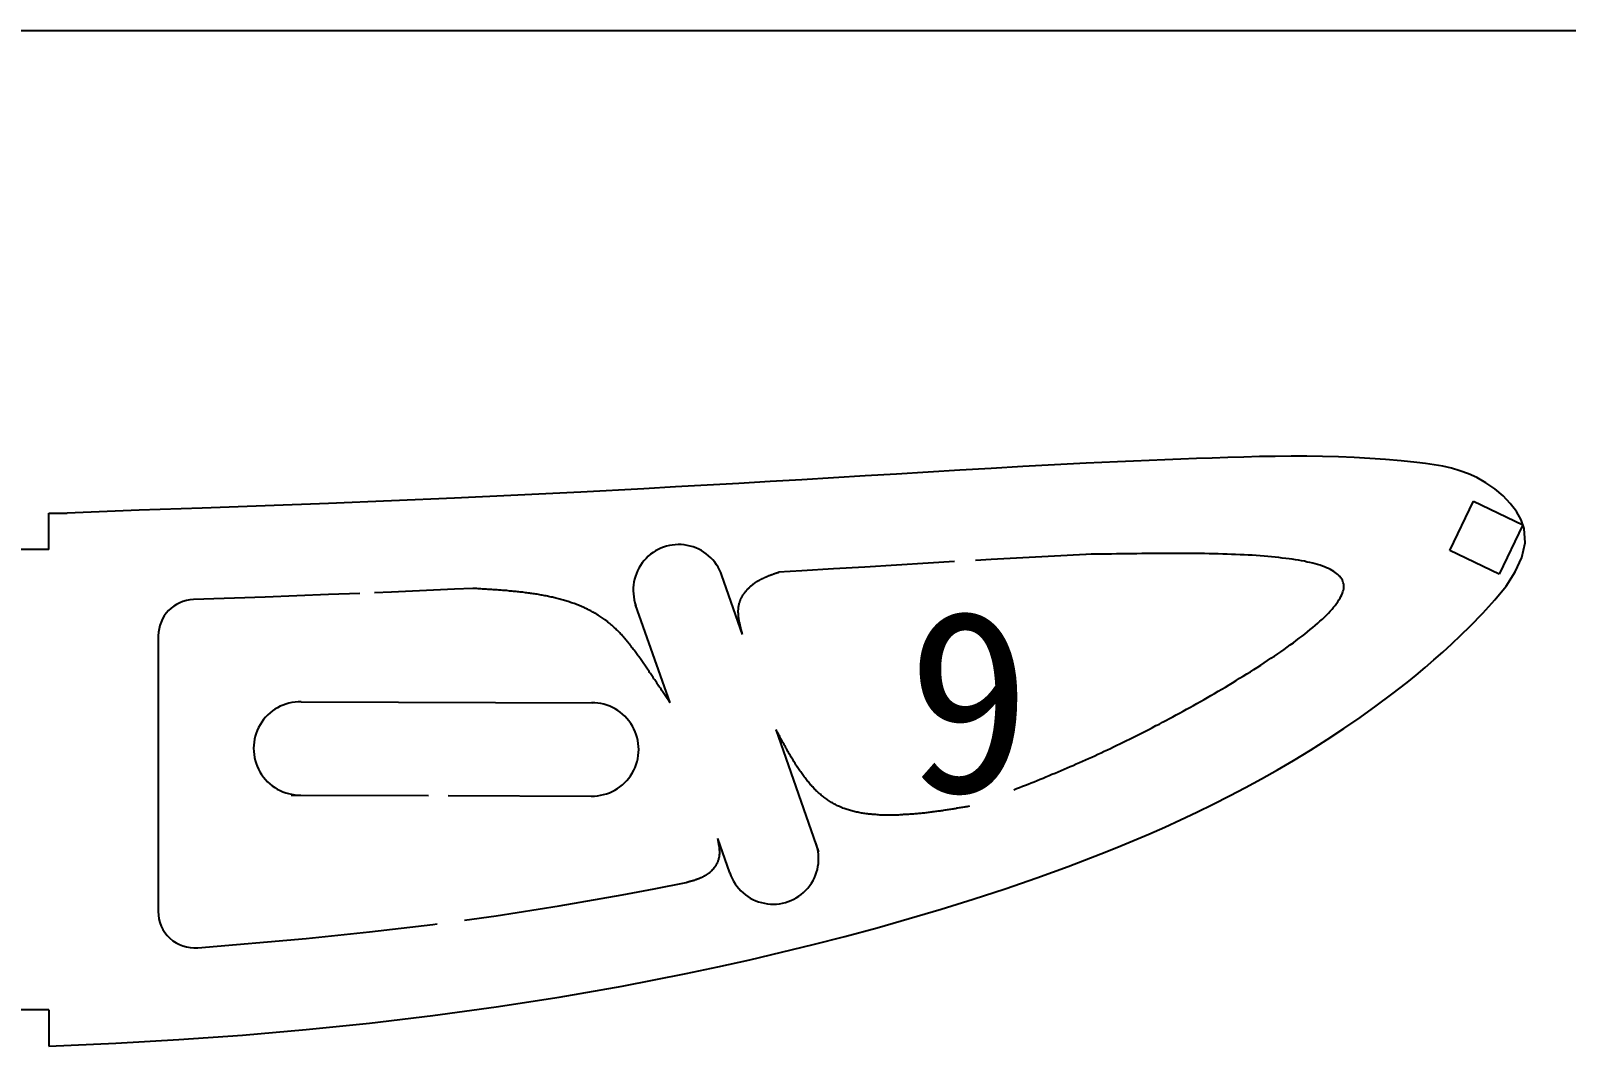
# Model space of a CAD drawing. Header units: millimetres. Extents: x -11497 to 404, y -3854 to 414.
# Drawn here: x -2378 to -2293.8, y -82.7 to -27 of the extents above; entities that cross this region are included whole.
import ezdxf

# ---------------------------------------------------------------- set-up
doc = ezdxf.new("R2010")
doc.units = ezdxf.units.MM
doc.layers.add('7', color=1, linetype='Continuous')
doc.styles.add('样式_4', font='txt', dxfattribs={"height": 10})

msp = doc.modelspace()

# ---------------------------------------------------------------- linework, layer by layer
at = {"color": 7}
for p, q in [((-1477.7821, -26.9943), (-2477.752, -26.9943)), ((-2300.1454, -55.511), (-2298.8493, -52.8054)), ((-2298.8493, -52.8054), (-2296.1437, -54.1015)), ((-2296.1437, -54.1015), (-2297.4398, -56.8071)), ((-2377.0201, -55.4582), (-2379.0084, -55.4573)), ((-2297.4398, -56.8071), (-2300.1454, -55.511)), ((-2338.9554, -60.1121), (-2340.0907, -56.8832)), ((-2342.9305, -63.8662), (-2344.8215, -58.488)), ((-2363.1646, -63.8116), (-2347.1767, -63.8662)), ((-2334.7595, -72.0458), (-2337.1168, -65.3413)), ((-2363.7251, -68.9299), (-2356.1788, -68.9557)), ((-2355.1017, -68.9593), (-2347.2509, -68.9862)), ((-2339.6477, -73.203), (-2340.3123, -71.313)), ((-2377.0201, -80.7125), (-2379.0201, -80.7115)), ((-2377.0209, -80.7125), (-2377.021, -82.7125))]:
    msp.add_line(p, q, dxfattribs=at)
for p, q in [((-2377.0201, -53.4676), (-2376.0081, -53.4587)), ((-2377.0201, -55.4582), (-2377.0201, -53.4676))]:
    msp.add_line(p, q)
for points in [[(-2324.0754, -68.6375, 0), (-2323.9154, -68.5776, 0), (-2323.7553, -68.5177, 0), (-2323.5953, -68.4478, 0), (-2323.4353, -68.3878, 0), (-2323.2752, -68.3279, 0), (-2323.1152, -68.258, 0), (-2322.9552, -68.1981, 0), (-2322.7852, -68.1281, 0), (-2322.6251, -68.0582, 0), (-2322.4651, -67.9983, 0), (-2322.3051, -67.9284, 0), (-2322.135, -67.8584, 0), (-2321.975, -67.7885, 0), (-2321.805, -67.7286, 0), (-2321.6449, -67.6587, 0), (-2321.4749, -67.5887, 0), (-2321.3149, -67.5088, 0), (-2321.1448, -67.4389, 0), (-2320.9748, -67.369, 0), (-2320.8148, -67.299, 0), (-2320.6447, -67.2191, 0), (-2320.4747, -67.1492, 0), (-2320.3047, -67.0693, 0), (-2320.1346, -66.9994, 0), (-2319.9646, -66.9194, 0), (-2319.7946, -66.8495, 0), (-2319.6245, -66.7696, 0), (-2319.4545, -66.6897, 0), (-2319.2845, -66.6097, 0), (-2319.1144, -66.5298, 0), (-2318.9344, -66.4499, 0), (-2318.7643, -66.37, 0), (-2318.5943, -66.2801, 0), (-2318.4143, -66.2001, 0), (-2318.2442, -66.1102, 0), (-2318.0642, -66.0303, 0), (-2317.8841, -65.9404, 0), (-2317.7141, -65.8605, 0), (-2317.5341, -65.7705, 0), (-2317.354, -65.6806, 0), (-2317.174, -65.5907, 0), (-2316.9939, -65.5008, 0), (-2316.8139, -65.4009, 0), (-2316.6339, -65.311, 0), (-2316.4538, -65.221, 0), (-2316.2738, -65.1211, 0), (-2316.0837, -65.0312, 0), (-2315.9037, -64.9313, 0), (-2315.7236, -64.8314, 0), (-2315.5336, -64.7315, 0), (-2315.3435, -64.6316, 0), (-2315.1635, -64.5316, 0), (-2314.9735, -64.4317, 0), (-2314.7834, -64.3318, 0), (-2314.5934, -64.2219, 0), (-2314.4033, -64.122, 0), (-2314.2133, -64.0121, 0), (-2314.0232, -63.9022, 0), (-2313.8332, -63.7923, 0), (-2313.6331, -63.6823, 0), (-2313.4431, -63.5724, 0), (-2313.253, -63.4625, 0), (-2313.053, -63.3526, 0), (-2312.8529, -63.2327, 0), (-2312.6628, -63.1128, 0), (-2312.4628, -63.0029, 0), (-2312.2627, -62.883, 0), (-2312.0727, -62.7631, 0), (-2311.8726, -62.6432, 0), (-2311.6826, -62.5232, 0), (-2311.4825, -62.4033, 0), (-2311.2825, -62.2834, 0), (-2311.0924, -62.1635, 0), (-2310.9024, -62.0436, 0), (-2310.7123, -61.9237, 0), (-2310.5222, -61.7938, 0), (-2310.3322, -61.6739, 0), (-2310.1421, -61.5539, 0), (-2309.9621, -61.424, 0), (-2309.772, -61.3041, 0), (-2309.592, -61.1842, 0), (-2309.4219, -61.0643, 0), (-2309.2418, -60.9344, 0), (-2309.0718, -60.8144, 0), (-2308.9017, -60.6945, 0), (-2308.7317, -60.5746, 0), (-2308.5716, -60.4547, 0), (-2308.4116, -60.3247, 0), (-2308.2515, -60.2048, 0), (-2308.1015, -60.0949, 0), (-2307.9514, -59.975, 0), (-2307.8013, -59.855, 0), (-2307.6613, -59.7351, 0), (-2307.5312, -59.6252, 0), (-2307.3912, -59.5052, 0), (-2307.2711, -59.3953, 0), (-2307.1411, -59.2753, 0), (-2307.031, -59.1654, 0), (-2306.911, -59.0554, 0), (-2306.8109, -58.9455, 0), (-2306.7109, -58.8455, 0), (-2306.6108, -58.7356, 0), (-2306.5208, -58.6256, 0), (-2306.4407, -58.5257, 0), (-2306.3607, -58.4257, 0), (-2306.2906, -58.3257, 0), (-2306.2306, -58.2257, 0), (-2306.1706, -58.1358, 0), (-2306.1205, -58.0358, 0), (-2306.0705, -57.9458, 0), (-2306.0404, -57.8558, 0), (-2306.0104, -57.7659, 0), (-2305.9803, -57.6859, 0), (-2305.9703, -57.6059, 0), (-2305.9603, -57.5159, 0), (-2305.9602, -57.4459, 0), (-2305.9702, -57.3659, 0), (-2305.9902, -57.2859, 0), (-2306.0101, -57.2159, 0), (-2306.0401, -57.1458, 0), (-2306.0801, -57.0758, 0), (-2306.12, -57.0158, 0), (-2306.17, -56.9458, 0), (-2306.23, -56.8857, 0), (-2306.29, -56.8257, 0), (-2306.3599, -56.7657, 0), (-2306.4399, -56.7157, 0), (-2306.5199, -56.6556, 0), (-2306.6099, -56.6056, 0), (-2306.6998, -56.5555, 0), (-2306.7998, -56.5055, 0), (-2306.9098, -56.4554, 0), (-2307.0198, -56.4154, 0), (-2307.1397, -56.3753, 0), (-2307.2697, -56.3253, 0), (-2307.3997, -56.2852, 0), (-2307.5297, -56.2452, 0), (-2307.6697, -56.2151, 0), (-2307.8197, -56.175, 0), (-2307.9696, -56.1449, 0), (-2308.1196, -56.1049, 0), (-2308.2796, -56.0748, 0), (-2308.4496, -56.0447, 0), (-2308.6196, -56.0246, 0), (-2308.7896, -55.9946, 0), (-2308.9696, -55.9645, 0), (-2309.1495, -55.9444, 0), (-2309.3395, -55.9243, 0), (-2309.5295, -55.8942, 0), (-2309.7295, -55.8741, 0), (-2309.9295, -55.854, 0), (-2310.1295, -55.844, 0), (-2310.3395, -55.8239, 0), (-2310.5495, -55.8038, 0), (-2310.7695, -55.7937, 0), (-2310.9895, -55.7736, 0), (-2311.2095, -55.7635, 0), (-2311.4395, -55.7534, 0), (-2311.6595, -55.7433, 0), (-2311.8994, -55.7331, 0), (-2312.1294, -55.723, 0), (-2312.3694, -55.7129, 0), (-2312.6094, -55.7128, 0), (-2312.8494, -55.7027, 0), (-2313.0994, -55.6926, 0), (-2313.3494, -55.6925, 0), (-2313.5994, -55.6824, 0), (-2313.8494, -55.6822, 0), (-2314.1094, -55.6821, 0), (-2314.3694, -55.682, 0), (-2314.6294, -55.6719, 0), (-2314.8894, -55.6718, 0), (-2315.1494, -55.6716, 0), (-2315.4194, -55.6715, 0), (-2315.6894, -55.6714, 0), (-2315.9594, -55.6713, 0), (-2316.2294, -55.6811, 0), (-2316.4994, -55.681, 0), (-2316.7694, -55.6809, 0), (-2317.0394, -55.6808, 0), (-2317.3194, -55.6906, 0), (-2317.5994, -55.6905, 0), (-2317.8694, -55.6904, 0), (-2318.1494, -55.7003, 0), (-2318.4294, -55.7001, 0), (-2318.7094, -55.71, 0), (-2318.9894, -55.7099, 0), (-2319.2694, -55.7097, 0), (-2319.5494, -55.7196, 0), (-2319.8294, -55.7195, 0), (-2320.1094, -55.7294, 0)], [(-2338.9515, -60.1107, 0), (-2338.9615, -60.0907, 0), (-2338.9714, -60.0607, 0), (-2338.9714, -60.0407, 0), (-2338.9814, -60.0107, 0), (-2338.9914, -59.9907, 0), (-2338.9914, -59.9607, 0), (-2339.0014, -59.9407, 0), (-2339.0114, -59.9207, 0), (-2339.0114, -59.8907, 0), (-2339.0214, -59.8707, 0), (-2339.0313, -59.8407, 0), (-2339.0313, -59.8207, 0), (-2339.0413, -59.7907, 0), (-2339.0513, -59.7706, 0), (-2339.0513, -59.7406, 0), (-2339.0613, -59.7206, 0), (-2339.0613, -59.7006, 0), (-2339.0713, -59.6706, 0), (-2339.0813, -59.6506, 0), (-2339.0812, -59.6206, 0), (-2339.0912, -59.6006, 0), (-2339.0912, -59.5706, 0), (-2339.1012, -59.5506, 0), (-2339.1012, -59.5306, 0), (-2339.1112, -59.5006, 0), (-2339.1112, -59.4806, 0), (-2339.1212, -59.4506, 0), (-2339.1212, -59.4306, 0), (-2339.1311, -59.4006, 0), (-2339.1311, -59.3806, 0), (-2339.1411, -59.3606, 0), (-2339.1411, -59.3306, 0), (-2339.1511, -59.3106, 0), (-2339.1511, -59.2806, 0), (-2339.1511, -59.2606, 0), (-2339.1611, -59.2406, 0), (-2339.1611, -59.2106, 0), (-2339.161, -59.1906, 0), (-2339.171, -59.1606, 0), (-2339.171, -59.1406, 0), (-2339.171, -59.1206, 0), (-2339.171, -59.0906, 0), (-2339.181, -59.0706, 0), (-2339.181, -59.0506, 0), (-2339.181, -59.0206, 0), (-2339.181, -59.0006, 0), (-2339.1809, -58.9706, 0), (-2339.1809, -58.9506, 0), (-2339.1909, -58.9306, 0), (-2339.1909, -58.9006, 0), (-2339.1909, -58.8806, 0), (-2339.1909, -58.8606, 0), (-2339.1909, -58.8306, 0), (-2339.1909, -58.8106, 0), (-2339.1909, -58.7906, 0), (-2339.1808, -58.7606, 0), (-2339.1808, -58.7406, 0), (-2339.1808, -58.7206, 0), (-2339.1808, -58.7006, 0), (-2339.1808, -58.6706, 0), (-2339.1808, -58.6506, 0), (-2339.1708, -58.6306, 0), (-2339.1708, -58.6006, 0), (-2339.1708, -58.5806, 0), (-2339.1608, -58.5606, 0), (-2339.1607, -58.5406, 0), (-2339.1507, -58.5106, 0), (-2339.1507, -58.4906, 0), (-2339.1407, -58.4706, 0), (-2339.1407, -58.4506, 0), (-2339.1307, -58.4206, 0), (-2339.1307, -58.4006, 0), (-2339.1207, -58.3806, 0), (-2339.1107, -58.3606, 0), (-2339.1107, -58.3406, 0), (-2339.1006, -58.3106, 0), (-2339.0906, -58.2906, 0), (-2339.0806, -58.2706, 0), (-2339.0806, -58.2506, 0), (-2339.0706, -58.2306, 0), (-2339.0606, -58.2006, 0), (-2339.0506, -58.1806, 0), (-2339.0406, -58.1607, 0), (-2339.0306, -58.1407, 0), (-2339.0206, -58.1207, 0), (-2339.0105, -58.1007, 0), (-2339.0005, -58.0807, 0), (-2338.9805, -58.0607, 0), (-2338.9705, -58.0307, 0), (-2338.9605, -58.0107, 0), (-2338.9505, -57.9907, 0), (-2338.9405, -57.9707, 0), (-2338.9205, -57.9507, 0), (-2338.9105, -57.9307, 0), (-2338.9005, -57.9107, 0), (-2338.8804, -57.8907, 0), (-2338.8704, -57.8707, 0), (-2338.8504, -57.8507, 0), (-2338.8404, -57.8307, 0), (-2338.8304, -57.8107, 0), (-2338.8104, -57.7908, 0), (-2338.8004, -57.7708, 0), (-2338.7804, -57.7508, 0), (-2338.7604, -57.7408, 0), (-2338.7504, -57.7208, 0), (-2338.7304, -57.7008, 0), (-2338.7203, -57.6808, 0), (-2338.7003, -57.6608, 0), (-2338.6803, -57.6408, 0), (-2338.6703, -57.6208, 0), (-2338.6503, -57.6108, 0), (-2338.6303, -57.5908, 0), (-2338.6203, -57.5708, 0), (-2338.6003, -57.5509, 0), (-2338.5803, -57.5409, 0), (-2338.5603, -57.5209, 0), (-2338.5403, -57.5009, 0), (-2338.5303, -57.4909, 0), (-2338.5103, -57.4709, 0), (-2338.4902, -57.4509, 0), (-2338.4702, -57.4409, 0), (-2338.4502, -57.4209, 0), (-2338.4302, -57.4109, 0), (-2338.4102, -57.3909, 0), (-2338.4002, -57.3809, 0), (-2338.3802, -57.361, 0), (-2338.3602, -57.351, 0), (-2338.3402, -57.331, 0), (-2338.3202, -57.321, 0), (-2338.3002, -57.301, 0), (-2338.2802, -57.291, 0), (-2338.2602, -57.271, 0), (-2338.2402, -57.261, 0), (-2338.2202, -57.251, 0), (-2338.2001, -57.231, 0), (-2338.1801, -57.221, 0), (-2338.1601, -57.2111, 0), (-2338.1401, -57.2011, 0), (-2338.1201, -57.1811, 0), (-2338.1001, -57.1711, 0), (-2338.0801, -57.1611, 0), (-2338.0501, -57.1511, 0), (-2338.0301, -57.1311, 0), (-2338.0101, -57.1211, 0), (-2337.9901, -57.1111, 0), (-2337.9701, -57.1011, 0), (-2337.9501, -57.0912, 0), (-2337.9301, -57.0812, 0), (-2337.9101, -57.0712, 0), (-2337.8901, -57.0612, 0), (-2337.8701, -57.0512, 0), (-2337.8401, -57.0412, 0), (-2337.82, -57.0312, 0), (-2337.8, -57.0212, 0), (-2337.78, -57.0112, 0), (-2337.76, -57.0012, 0), (-2337.74, -56.9912, 0), (-2337.71, -56.9813, 0), (-2337.69, -56.9713, 0), (-2337.67, -56.9613, 0), (-2337.65, -56.9513, 0), (-2337.63, -56.9413, 0), (-2337.6, -56.9313, 0), (-2337.58, -56.9213, 0), (-2337.56, -56.9113, 0), (-2337.54, -56.9013, 0), (-2337.52, -56.8914, 0), (-2337.49, -56.8914, 0), (-2337.47, -56.8814, 0), (-2337.45, -56.8714, 0), (-2337.43, -56.8614, 0), (-2337.4, -56.8514, 0), (-2337.38, -56.8414, 0), (-2337.36, -56.8414, 0), (-2337.34, -56.8314, 0), (-2337.31, -56.8214, 0), (-2337.2899, -56.8115, 0), (-2337.2699, -56.8015, 0), (-2337.2499, -56.7915, 0), (-2337.2199, -56.7915, 0), (-2337.1999, -56.7815, 0), (-2337.1799, -56.7715, 0), (-2337.1599, -56.7615, 0), (-2337.1299, -56.7615, 0), (-2337.1099, -56.7515, 0), (-2337.0899, -56.7415, 0), (-2337.0699, -56.7316, 0), (-2337.0399, -56.7216, 0), (-2337.0199, -56.7216, 0), (-2336.9999, -56.7116, 0), (-2336.9699, -56.7016, 0)], [(-2342.9332, -63.8689, 0), (-2342.9732, -63.8088, 0), (-2343.0031, -63.7488, 0), (-2343.0431, -63.6988, 0), (-2343.0831, -63.6388, 0), (-2343.1231, -63.5788, 0), (-2343.163, -63.5188, 0), (-2343.193, -63.4687, 0), (-2343.233, -63.4087, 0), (-2343.273, -63.3487, 0), (-2343.3129, -63.2987, 0), (-2343.3529, -63.2387, 0), (-2343.3929, -63.1786, 0), (-2343.4229, -63.1186, 0), (-2343.4628, -63.0686, 0), (-2343.5028, -63.0086, 0), (-2343.5428, -62.9486, 0), (-2343.5827, -62.8886, 0), (-2343.6227, -62.8385, 0), (-2343.6627, -62.7785, 0), (-2343.6927, -62.7185, 0), (-2343.7326, -62.6585, 0), (-2343.7726, -62.6085, 0), (-2343.8126, -62.5485, 0), (-2343.8526, -62.4884, 0), (-2343.8925, -62.4284, 0), (-2343.9325, -62.3784, 0), (-2343.9725, -62.3184, 0), (-2344.0125, -62.2584, 0), (-2344.0524, -62.1983, 0), (-2344.0824, -62.1483, 0), (-2344.1224, -62.0883, 0), (-2344.1623, -62.0283, 0), (-2344.2023, -61.9683, 0), (-2344.2423, -61.9083, 0), (-2344.2823, -61.8582, 0), (-2344.3222, -61.7982, 0), (-2344.3622, -61.7382, 0), (-2344.4022, -61.6782, 0), (-2344.4422, -61.6182, 0), (-2344.4821, -61.5681, 0), (-2344.5221, -61.5081, 0), (-2344.5621, -61.4481, 0), (-2344.6021, -61.3881, 0), (-2344.642, -61.3281, 0), (-2344.692, -61.2781, 0), (-2344.732, -61.218, 0), (-2344.7719, -61.158, 0), (-2344.8119, -61.108, 0), (-2344.8519, -61.048, 0), (-2344.8919, -60.988, 0), (-2344.9418, -60.9379, 0), (-2344.9818, -60.8779, 0), (-2345.0218, -60.8279, 0), (-2345.0618, -60.7679, 0), (-2345.1117, -60.7079, 0), (-2345.1517, -60.6578, 0), (-2345.1917, -60.6078, 0), (-2345.2417, -60.5478, 0), (-2345.2816, -60.4978, 0), (-2345.3316, -60.4378, 0), (-2345.3716, -60.3877, 0), (-2345.4216, -60.3377, 0), (-2345.4615, -60.2877, 0), (-2345.5115, -60.2277, 0), (-2345.5515, -60.1777, 0), (-2345.6015, -60.1276, 0), (-2345.6515, -60.0776, 0), (-2345.6914, -60.0276, 0), (-2345.7414, -59.9776, 0), (-2345.7914, -59.9275, 0), (-2345.8414, -59.8875, 0), (-2345.8813, -59.8375, 0), (-2345.9313, -59.7875, 0), (-2345.9813, -59.7475, 0), (-2346.0313, -59.6974, 0), (-2346.0813, -59.6474, 0), (-2346.1312, -59.6074, 0), (-2346.1812, -59.5674, 0), (-2346.2312, -59.5173, 0), (-2346.2912, -59.4773, 0), (-2346.3412, -59.4373, 0), (-2346.3911, -59.3973, 0), (-2346.4411, -59.3572, 0), (-2346.5011, -59.3172, 0), (-2346.5511, -59.2772, 0), (-2346.6011, -59.2372, 0), (-2346.661, -59.1971, 0), (-2346.711, -59.1671, 0), (-2346.771, -59.1271, 0), (-2346.821, -59.0871, 0), (-2346.881, -59.057, 0), (-2346.941, -59.017, 0), (-2346.991, -58.987, 0), (-2347.0509, -58.957, 0), (-2347.1109, -58.9169, 0), (-2347.1709, -58.8869, 0), (-2347.2209, -58.8569, 0), (-2347.2809, -58.8269, 0), (-2347.3409, -58.7968, 0), (-2347.4008, -58.7668, 0), (-2347.4608, -58.7368, 0), (-2347.5208, -58.7067, 0), (-2347.5808, -58.6767, 0), (-2347.6408, -58.6467, 0), (-2347.7008, -58.6167, 0), (-2347.7608, -58.5966, 0), (-2347.8308, -58.5666, 0), (-2347.8907, -58.5466, 0), (-2347.9507, -58.5166, 0), (-2348.0107, -58.4965, 0), (-2348.0707, -58.4665, 0), (-2348.1407, -58.4465, 0), (-2348.2007, -58.4264, 0), (-2348.2607, -58.3964, 0), (-2348.3307, -58.3764, 0), (-2348.3907, -58.3563, 0), (-2348.4607, -58.3363, 0), (-2348.5206, -58.3163, 0), (-2348.5906, -58.2963, 0), (-2348.6506, -58.2762, 0), (-2348.7206, -58.2562, 0), (-2348.7806, -58.2362, 0), (-2348.8506, -58.2161, 0), (-2348.9206, -58.1961, 0), (-2348.9806, -58.1761, 0), (-2349.0506, -58.156, 0), (-2349.1206, -58.146, 0), (-2349.1906, -58.126, 0), (-2349.2505, -58.106, 0), (-2349.3205, -58.0959, 0), (-2349.3905, -58.0759, 0), (-2349.4605, -58.0659, 0), (-2349.5305, -58.0458, 0), (-2349.6005, -58.0358, 0), (-2349.6605, -58.0158, 0), (-2349.7305, -58.0057, 0), (-2349.8005, -57.9957, 0), (-2349.8705, -57.9757, 0), (-2349.9405, -57.9656, 0), (-2350.0105, -57.9556, 0), (-2350.0805, -57.9456, 0), (-2350.1505, -57.9255, 0), (-2350.2205, -57.9155, 0), (-2350.2905, -57.9055, 0), (-2350.3704, -57.8954, 0), (-2350.4404, -57.8854, 0), (-2350.5104, -57.8754, 0), (-2350.5804, -57.8653, 0), (-2350.6504, -57.8553, 0), (-2350.7204, -57.8453, 0), (-2350.7904, -57.8352, 0), (-2350.8704, -57.8252, 0), (-2350.9404, -57.8152, 0), (-2351.0104, -57.8051, 0), (-2351.0804, -57.7951, 0), (-2351.1604, -57.7951, 0), (-2351.2304, -57.785, 0), (-2351.3004, -57.775, 0), (-2351.3804, -57.765, 0), (-2351.4504, -57.7549, 0), (-2351.5204, -57.7549, 0), (-2351.6004, -57.7449, 0), (-2351.6704, -57.7348, 0), (-2351.7404, -57.7348, 0), (-2351.8204, -57.7248, 0), (-2351.8904, -57.7147, 0), (-2351.9604, -57.7147, 0), (-2352.0404, -57.7047, 0), (-2352.1104, -57.7046, 0), (-2352.1904, -57.6946, 0), (-2352.2604, -57.6846, 0), (-2352.3304, -57.6845, 0), (-2352.4103, -57.6745, 0), (-2352.4803, -57.6745, 0), (-2352.5603, -57.6644, 0), (-2352.6303, -57.6644, 0), (-2352.7103, -57.6544, 0), (-2352.7803, -57.6543, 0), (-2352.8603, -57.6443, 0), (-2352.9303, -57.6443, 0), (-2353.0103, -57.6342, 0), (-2353.0803, -57.6342, 0), (-2353.1603, -57.6242, 0), (-2353.2303, -57.6241, 0), (-2353.3103, -57.6141, 0), (-2353.3803, -57.6141, 0), (-2353.4603, -57.614, 0), (-2353.5303, -57.604, 0), (-2353.6103, -57.6039, 0), (-2353.6803, -57.5939, 0), (-2353.7603, -57.5939, 0)], [(-2326.4958, -69.5464, 0), (-2326.5658, -69.5564, 0), (-2326.6258, -69.5664, 0), (-2326.6958, -69.5763, 0), (-2326.7558, -69.5863, 0), (-2326.8158, -69.5963, 0), (-2326.8858, -69.6062, 0), (-2326.9458, -69.6162, 0), (-2327.0158, -69.6262, 0), (-2327.0758, -69.6362, 0), (-2327.1459, -69.6461, 0), (-2327.2059, -69.6561, 0), (-2327.2759, -69.6761, 0), (-2327.3359, -69.686, 0), (-2327.4059, -69.696, 0), (-2327.4659, -69.706, 0), (-2327.5359, -69.7159, 0), (-2327.5959, -69.7259, 0), (-2327.6659, -69.7359, 0), (-2327.7259, -69.7459, 0), (-2327.7959, -69.7558, 0), (-2327.8559, -69.7658, 0), (-2327.9259, -69.7758, 0), (-2327.9859, -69.7857, 0), (-2328.0559, -69.7957, 0), (-2328.1159, -69.8057, 0), (-2328.1859, -69.8156, 0), (-2328.2459, -69.8156, 0), (-2328.3159, -69.8256, 0), (-2328.3759, -69.8356, 0), (-2328.4459, -69.8455, 0), (-2328.5159, -69.8555, 0), (-2328.576, -69.8655, 0), (-2328.646, -69.8754, 0), (-2328.706, -69.8854, 0), (-2328.776, -69.8854, 0), (-2328.846, -69.8953, 0), (-2328.906, -69.9053, 0), (-2328.976, -69.9153, 0), (-2329.036, -69.9153, 0), (-2329.106, -69.9252, 0), (-2329.176, -69.9352, 0), (-2329.236, -69.9452, 0), (-2329.306, -69.9451, 0), (-2329.376, -69.9551, 0), (-2329.436, -69.9551, 0), (-2329.506, -69.965, 0), (-2329.576, -69.975, 0), (-2329.646, -69.975, 0), (-2329.706, -69.9849, 0), (-2329.776, -69.9849, 0), (-2329.846, -69.9949, 0), (-2329.916, -69.9949, 0), (-2329.976, -70.0048, 0), (-2330.046, -70.0048, 0), (-2330.116, -70.0048, 0), (-2330.186, -70.0147, 0), (-2330.256, -70.0147, 0), (-2330.326, -70.0147, 0), (-2330.396, -70.0246, 0), (-2330.456, -70.0246, 0), (-2330.526, -70.0246, 0), (-2330.596, -70.0245, 0), (-2330.666, -70.0245, 0), (-2330.736, -70.0345, 0), (-2330.806, -70.0344, 0), (-2330.876, -70.0344, 0), (-2330.946, -70.0344, 0), (-2331.016, -70.0343, 0), (-2331.086, -70.0343, 0), (-2331.156, -70.0243, 0), (-2331.216, -70.0243, 0), (-2331.286, -70.0242, 0), (-2331.356, -70.0242, 0), (-2331.426, -70.0242, 0), (-2331.496, -70.0141, 0), (-2331.566, -70.0141, 0), (-2331.636, -70.0041, 0), (-2331.706, -70.004, 0), (-2331.766, -69.994, 0), (-2331.836, -69.994, 0), (-2331.906, -69.9839, 0), (-2331.976, -69.9739, 0), (-2332.036, -69.9739, 0), (-2332.106, -69.9638, 0), (-2332.176, -69.9538, 0), (-2332.246, -69.9438, 0), (-2332.306, -69.9338, 0), (-2332.376, -69.9237, 0), (-2332.436, -69.9137, 0), (-2332.506, -69.9037, 0), (-2332.576, -69.8836, 0), (-2332.636, -69.8736, 0), (-2332.706, -69.8636, 0), (-2332.7659, -69.8435, 0), (-2332.8259, -69.8335, 0), (-2332.8959, -69.8135, 0), (-2332.9559, -69.7935, 0), (-2333.0259, -69.7834, 0), (-2333.0859, -69.7634, 0), (-2333.1459, -69.7434, 0), (-2333.2059, -69.7233, 0), (-2333.2659, -69.7033, 0), (-2333.3259, -69.6833, 0), (-2333.3859, -69.6633, 0), (-2333.4459, -69.6432, 0), (-2333.5058, -69.6132, 0), (-2333.5658, -69.5932, 0), (-2333.6258, -69.5631, 0), (-2333.6858, -69.5431, 0), (-2333.7458, -69.5131, 0), (-2333.7958, -69.4831, 0), (-2333.8558, -69.453, 0), (-2333.9158, -69.423, 0), (-2333.9657, -69.393, 0), (-2334.0257, -69.363, 0), (-2334.0757, -69.3329, 0), (-2334.1257, -69.3029, 0), (-2334.1857, -69.2629, 0), (-2334.2357, -69.2329, 0), (-2334.2856, -69.1928, 0), (-2334.3356, -69.1628, 0), (-2334.3856, -69.1228, 0), (-2334.4456, -69.0828, 0), (-2334.4956, -69.0527, 0), (-2334.5356, -69.0127, 0), (-2334.5855, -68.9727, 0), (-2334.6355, -68.9327, 0), (-2334.6855, -68.8827, 0), (-2334.7355, -68.8426, 0), (-2334.7855, -68.8026, 0), (-2334.8254, -68.7626, 0), (-2334.8754, -68.7126, 0), (-2334.9254, -68.6725, 0), (-2334.9654, -68.6225, 0), (-2335.0154, -68.5825, 0), (-2335.0553, -68.5325, 0), (-2335.1053, -68.4825, 0), (-2335.1453, -68.4424, 0), (-2335.1853, -68.3924, 0), (-2335.2353, -68.3424, 0), (-2335.2752, -68.2924, 0), (-2335.3152, -68.2424, 0), (-2335.3552, -68.1923, 0), (-2335.4052, -68.1423, 0), (-2335.4451, -68.0923, 0), (-2335.4851, -68.0323, 0), (-2335.5251, -67.9823, 0), (-2335.5651, -67.9323, 0), (-2335.605, -67.8722, 0), (-2335.645, -67.8222, 0), (-2335.685, -67.7722, 0), (-2335.725, -67.7122, 0), (-2335.7649, -67.6622, 0), (-2335.8049, -67.6021, 0), (-2335.8449, -67.5421, 0), (-2335.8849, -67.4921, 0), (-2335.9148, -67.4321, 0), (-2335.9548, -67.3721, 0), (-2335.9948, -67.3121, 0), (-2336.0348, -67.262, 0), (-2336.0647, -67.202, 0), (-2336.1047, -67.142, 0), (-2336.1447, -67.082, 0), (-2336.1746, -67.022, 0), (-2336.2146, -66.962, 0), (-2336.2546, -66.9019, 0), (-2336.2846, -66.8419, 0), (-2336.3245, -66.7819, 0), (-2336.3545, -66.7219, 0), (-2336.3945, -66.6619, 0), (-2336.4345, -66.6019, 0), (-2336.4644, -66.5418, 0), (-2336.5044, -66.4718, 0), (-2336.5344, -66.4118, 0), (-2336.5743, -66.3518, 0), (-2336.6043, -66.2918, 0), (-2336.6343, -66.2318, 0), (-2336.6743, -66.1617, 0), (-2336.7042, -66.1017, 0), (-2336.7442, -66.0417, 0), (-2336.7742, -65.9717, 0), (-2336.8141, -65.9117, 0), (-2336.8441, -65.8517, 0), (-2336.8841, -65.7816, 0), (-2336.914, -65.7216, 0), (-2336.944, -65.6616, 0), (-2336.984, -65.5916, 0), (-2337.014, -65.5316, 0), (-2337.0539, -65.4716, 0), (-2337.0839, -65.4016, 0), (-2337.1139, -65.3415, 0)], [(-2342.0577, -73.7193, 0), (-2342.0377, -73.7193, 0), (-2342.0177, -73.7093, 0), (-2341.9977, -73.7093, 0), (-2341.9877, -73.6993, 0), (-2341.9677, -73.6993, 0), (-2341.9477, -73.6893, 0), (-2341.9277, -73.6893, 0), (-2341.9077, -73.6793, 0), (-2341.8977, -73.6793, 0), (-2341.8777, -73.6693, 0), (-2341.8577, -73.6694, 0), (-2341.8377, -73.6594, 0), (-2341.8277, -73.6594, 0), (-2341.8077, -73.6494, 0), (-2341.7877, -73.6494, 0), (-2341.7677, -73.6394, 0), (-2341.7477, -73.6394, 0), (-2341.7377, -73.6294, 0), (-2341.7177, -73.6294, 0), (-2341.6977, -73.6194, 0), (-2341.6777, -73.6194, 0), (-2341.6677, -73.6094, 0), (-2341.6477, -73.6095, 0), (-2341.6277, -73.5995, 0), (-2341.6077, -73.5995, 0), (-2341.5977, -73.5895, 0), (-2341.5777, -73.5895, 0), (-2341.5577, -73.5795, 0), (-2341.5377, -73.5695, 0), (-2341.5277, -73.5695, 0), (-2341.5077, -73.5595, 0), (-2341.4877, -73.5595, 0), (-2341.4777, -73.5495, 0), (-2341.4576, -73.5395, 0), (-2341.4376, -73.5395, 0), (-2341.4176, -73.5296, 0), (-2341.4076, -73.5296, 0), (-2341.3876, -73.5196, 0), (-2341.3676, -73.5096, 0), (-2341.3576, -73.5096, 0), (-2341.3376, -73.4996, 0), (-2341.3176, -73.4896, 0), (-2341.3076, -73.4896, 0), (-2341.2876, -73.4796, 0), (-2341.2676, -73.4696, 0), (-2341.2576, -73.4696, 0), (-2341.2376, -73.4596, 0), (-2341.2176, -73.4497, 0), (-2341.2076, -73.4497, 0), (-2341.1876, -73.4397, 0), (-2341.1676, -73.4297, 0), (-2341.1576, -73.4197, 0), (-2341.1376, -73.4197, 0), (-2341.1276, -73.4097, 0), (-2341.1076, -73.3997, 0), (-2341.0876, -73.3897, 0), (-2341.0776, -73.3797, 0), (-2341.0576, -73.3697, 0), (-2341.0476, -73.3697, 0), (-2341.0276, -73.3597, 0), (-2341.0176, -73.3497, 0), (-2340.9976, -73.3398, 0), (-2340.9875, -73.3298, 0), (-2340.9675, -73.3198, 0), (-2340.9475, -73.3098, 0), (-2340.9375, -73.2998, 0), (-2340.9175, -73.2898, 0), (-2340.9075, -73.2798, 0), (-2340.8875, -73.2698, 0), (-2340.8775, -73.2598, 0), (-2340.8675, -73.2498, 0), (-2340.8475, -73.2398, 0), (-2340.8375, -73.2298, 0), (-2340.8175, -73.2198, 0), (-2340.8075, -73.2098, 0), (-2340.7875, -73.1998, 0), (-2340.7775, -73.1899, 0), (-2340.7575, -73.1799, 0), (-2340.7475, -73.1699, 0), (-2340.7375, -73.1599, 0), (-2340.7175, -73.1399, 0), (-2340.7075, -73.1299, 0), (-2340.6975, -73.1199, 0), (-2340.6774, -73.1099, 0), (-2340.6674, -73.0999, 0), (-2340.6574, -73.0799, 0), (-2340.6374, -73.0699, 0), (-2340.6274, -73.0599, 0), (-2340.6174, -73.0399, 0), (-2340.5974, -73.0299, 0), (-2340.5874, -73.0199, 0), (-2340.5774, -72.9999, 0), (-2340.5674, -72.9899, 0), (-2340.5574, -72.98, 0), (-2340.5374, -72.96, 0), (-2340.5274, -72.95, 0), (-2340.5174, -72.93, 0), (-2340.5074, -72.92, 0), (-2340.4974, -72.91, 0), (-2340.4873, -72.89, 0), (-2340.4673, -72.88, 0), (-2340.4573, -72.86, 0), (-2340.4473, -72.85, 0), (-2340.4373, -72.83, 0), (-2340.4273, -72.82, 0), (-2340.4173, -72.8, 0), (-2340.4073, -72.79, 0), (-2340.3973, -72.77, 0), (-2340.3873, -72.75, 0), (-2340.3773, -72.74, 0), (-2340.3773, -72.72, 0), (-2340.3673, -72.71, 0), (-2340.3573, -72.69, 0), (-2340.3473, -72.6801, 0), (-2340.3372, -72.6601, 0), (-2340.3272, -72.6401, 0), (-2340.3272, -72.6301, 0), (-2340.3172, -72.6101, 0), (-2340.3072, -72.5901, 0), (-2340.2972, -72.5801, 0), (-2340.2972, -72.5601, 0), (-2340.2872, -72.5401, 0), (-2340.2872, -72.5301, 0), (-2340.2772, -72.5101, 0), (-2340.2672, -72.4901, 0), (-2340.2672, -72.4801, 0), (-2340.2571, -72.4601, 0), (-2340.2571, -72.4401, 0), (-2340.2471, -72.4301, 0), (-2340.2471, -72.4101, 0), (-2340.2471, -72.3901, 0), (-2340.2371, -72.3801, 0), (-2340.2371, -72.3601, 0), (-2340.2371, -72.3401, 0), (-2340.2271, -72.3201, 0), (-2340.2271, -72.3101, 0), (-2340.2271, -72.2901, 0), (-2340.2171, -72.2701, 0), (-2340.2171, -72.2501, 0), (-2340.217, -72.2401, 0), (-2340.217, -72.2201, 0), (-2340.217, -72.2001, 0), (-2340.217, -72.1801, 0), (-2340.207, -72.1701, 0), (-2340.207, -72.1501, 0), (-2340.207, -72.1301, 0), (-2340.207, -72.1101, 0), (-2340.207, -72.1001, 0), (-2340.207, -72.0801, 0), (-2340.207, -72.0601, 0), (-2340.207, -72.0401, 0), (-2340.207, -72.0301, 0), (-2340.2069, -72.0101, 0), (-2340.2069, -71.9901, 0), (-2340.2169, -71.9701, 0), (-2340.2169, -71.9501, 0), (-2340.2169, -71.9401, 0), (-2340.2169, -71.9201, 0), (-2340.2169, -71.9001, 0), (-2340.2169, -71.8801, 0), (-2340.2169, -71.8601, 0), (-2340.2269, -71.8501, 0), (-2340.2269, -71.8301, 0), (-2340.2269, -71.8101, 0), (-2340.2268, -71.7901, 0), (-2340.2268, -71.7701, 0), (-2340.2368, -71.7501, 0), (-2340.2368, -71.7401, 0), (-2340.2368, -71.7201, 0), (-2340.2368, -71.7001, 0), (-2340.2468, -71.6801, 0), (-2340.2468, -71.6601, 0), (-2340.2468, -71.6401, 0), (-2340.2568, -71.6301, 0), (-2340.2568, -71.6101, 0), (-2340.2567, -71.5901, 0), (-2340.2667, -71.5701, 0), (-2340.2667, -71.5501, 0), (-2340.2667, -71.5301, 0), (-2340.2767, -71.5201, 0), (-2340.2767, -71.5001, 0), (-2340.2767, -71.4801, 0), (-2340.2867, -71.4601, 0), (-2340.2867, -71.4401, 0), (-2340.2867, -71.4201, 0), (-2340.2967, -71.4101, 0), (-2340.2967, -71.3901, 0), (-2340.2966, -71.3701, 0), (-2340.3066, -71.3501, 0), (-2340.3066, -71.3301, 0), (-2340.3166, -71.3101, 0)]]:
    msp.add_polyline3d(points, dxfattribs=at)
for centre, radius, start, end in [((-2342.4561, -57.6856), 2.4978, 18.737521, 200.005893), ((-2363.2176, -66.3715), 2.5605, 88.81593, 270.792696), ((-2347.2138, -66.4262), 2.5602, 269.170127, 90.438499), ((-2337.2772, -72.4152), 2.498, 198.383324, 20.36009)]:
    msp.add_arc(centre, radius, start, end, dxfattribs=at)
at = {"layer": '7', "color": 7, "linetype": 'Continuous'}
for points in [[(-2296.5462, -53.2996), (-2296.8286, -52.9258), (-2297.2287, -52.5118), (-2297.6775, -52.1336), (-2298.1631, -51.7979), (-2298.669, -51.5123), (-2299.1273, -51.3049), (-2299.5904, -51.1363), (-2300.0578, -51.0006), (-2300.5296, -50.8937), (-2301.0033, -50.8087), (-2301.4808, -50.7406), (-2301.9597, -50.6825), (-2302.8155, -50.5926), (-2303.6741, -50.5187), (-2304.5353, -50.4587), (-2305.3981, -50.4116), (-2306.2634, -50.3775), (-2307.1283, -50.3553), (-2307.9926, -50.3432), (-2308.8593, -50.341), (-2309.7245, -50.3479), (-2310.59, -50.3627), (-2311.4547, -50.3836), (-2312.3187, -50.4096), (-2313.1828, -50.4385), (-2314.0471, -50.4705), (-2314.9133, -50.5023), (-2315.7787, -50.5372), (-2316.6441, -50.5721), (-2317.5105, -50.6089), (-2318.376, -50.6468), (-2319.2416, -50.6857), (-2320.1073, -50.7276), (-2321.8408, -50.8142), (-2323.5736, -50.908), (-2325.3066, -51.0057), (-2327.0387, -51.1064), (-2328.77, -51.2102), (-2330.5023, -51.3149), (-2332.2346, -51.4207), (-2333.9679, -51.5244), (-2335.7001, -51.6281), (-2337.4323, -51.7299), (-2339.1644, -51.8306), (-2340.8975, -51.9293), (-2342.6294, -52.0261), (-2344.3633, -52.1207), (-2347.8257, -52.3033), (-2351.2877, -52.4759), (-2354.7502, -52.6384), (-2358.2123, -52.7919), (-2361.675, -52.9345), (-2365.1391, -53.0659), (-2368.6048, -53.1862), (-2372.065, -53.2948), (-2376.0081, -53.4587)], [(-2377.021, -82.7125), (-2373.3483, -82.5407), (-2369.8913, -82.3439), (-2366.396, -82.0957), (-2362.9063, -81.7942), (-2359.4221, -81.4365), (-2355.9455, -81.0223), (-2352.4762, -80.5468), (-2349.0171, -80.0087), (-2345.5671, -79.4052), (-2343.8097, -79.0713), (-2342.0565, -78.7193), (-2340.3065, -78.3491), (-2338.5606, -77.9606), (-2336.82, -77.554), (-2335.0826, -77.1281), (-2333.3493, -76.6831), (-2331.5755, -76.2068), (-2329.8078, -75.7083), (-2328.0472, -75.1874), (-2326.2934, -74.6411), (-2324.5475, -74.0705), (-2322.8105, -73.4715), (-2321.0831, -72.8441), (-2320.1903, -72.5061), (-2319.3013, -72.1609), (-2318.4168, -71.8066), (-2317.5359, -71.4421), (-2316.6585, -71.0684), (-2315.7878, -70.6844), (-2314.9216, -70.2902), (-2314.0199, -69.8645), (-2313.1237, -69.4266), (-2312.2339, -68.9744), (-2311.3506, -68.5098), (-2310.4716, -68.0311), (-2309.5981, -67.5382), (-2308.7288, -67.029), (-2307.7959, -66.4625), (-2306.8713, -65.8787), (-2305.958, -65.2804), (-2305.0601, -64.6674), (-2304.1806, -64.0405), (-2303.3237, -63.4027), (-2302.4923, -62.7537), (-2301.994, -62.3493), (-2301.5034, -61.9385), (-2301.0163, -61.5166), (-2300.5287, -61.0816), (-2300.0382, -60.6278), (-2299.5388, -60.1534), (-2299.0283, -59.6554), (-2298.343, -58.9589), (-2297.674, -58.2247), (-2297.0647, -57.4618), (-2296.5568, -56.6794), (-2296.1935, -55.8877), (-2296.0174, -55.0957), (-2296.071, -54.3126), (-2296.236, -53.8338), (-2296.4938, -53.369), (-2296.5462, -53.2996)], [(-2327.3264, -56.1235), (-2328.7723, -56.2102), (-2330.5046, -56.3149), (-2332.2369, -56.4207), (-2333.9702, -56.5244), (-2335.7024, -56.6281), (-2336.9748, -56.7029)], [(-2320.1096, -55.7276), (-2321.8431, -55.8142), (-2323.5759, -55.908), (-2325.3089, -56.0057), (-2326.175, -56.056)], [(-2353.7557, -57.5916), (-2354.7525, -57.6384), (-2358.2146, -57.7919), (-2359.1503, -57.8305)], [(-2354.2085, -75.7845), (-2352.4739, -75.5468), (-2349.0148, -75.0087), (-2345.5648, -74.4052), (-2343.8074, -74.0713), (-2342.0542, -73.7193)]]:
    msp.add_lwpolyline(points, dxfattribs=at)
msp.add_lwpolyline([(-2359.9459, -57.8632), (-2361.6773, -57.9345), (-2365.1414, -58.0659), (-2369.08, -58.2027, 0.4039486), (-2371.0106, -60.2005), (-2371.0176, -75.314, 0.4398223), (-2368.8454, -77.3075), (-2362.904, -76.7942), (-2359.4198, -76.4365), (-2355.9432, -76.0223), (-2355.7129, -75.9907)], format="xyb", dxfattribs=at)

# ---------------------------------------------------------------- texts
at = {"color": 7, "insert": (-2323.1335, -69.0677), "char_height": 10, "attachment_point": 1, "rotation": 179.973634, "style": '样式_4'}
msp.add_mtext_dynamic_manual_height_columns('6', width=16.062041, gutter_width=50, heights=[0], dxfattribs=at)

doc.saveas('drawing.dxf')
